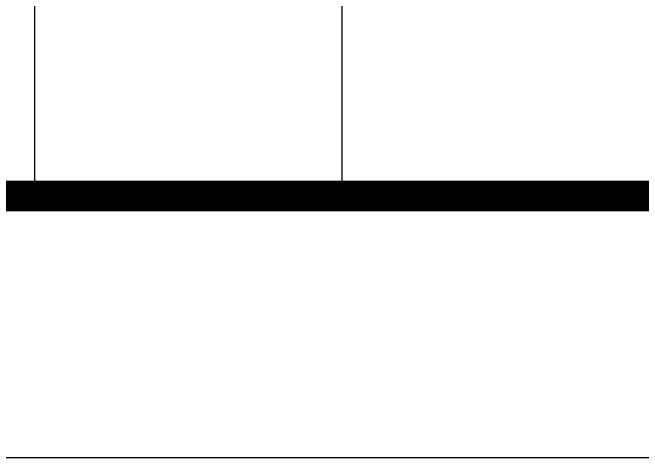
# Model space of a CAD drawing. Extents: x 39238 to 748440, y -374049 to 522939.
# Drawn here: x 352448 to 354859, y 169856 to 171558 of the extents above; entities that cross this region are included whole.
import ezdxf

# ---------------------------------------------------------------- set-up
doc = ezdxf.new("R2010")
doc.units = 0
doc.header["$LTSCALE"] = 1000
doc.header["$MEASUREMENT"] = 0
doc.layers.add('TK', color=126, linetype='Continuous')
doc.layers.add('TWT_TITLE', color=7, linetype='Continuous')

# ---------------------------------------------------------------- blocks, each defined once
blk = doc.blocks.new('jztq')
at = {"layer": 'TK'}
for p, q in [((256167.5, 257454.9), (264167.5, 257454.9)), ((256167.5, 256278.4), (264167.5, 256278.4))]:
    blk.add_line(p, q, dxfattribs=at)
at = {"layer": 'TK', "const_width": 117.6}
blk.add_lwpolyline([(256167.5, 298383.8), (264167.5, 298383.8), (264167.5, 240984.3), (256167.5, 240984.3)], close=True, dxfattribs=at)

msp = doc.modelspace()

# ---------------------------------------------------------------- linework, layer by layer
at = {"layer": 'TWT_TITLE'}
msp.add_lwpolyline([(336238, 253955.8), (336238, 169855.8), (395638, 169855.8), (395638, 253955.8)], close=True, dxfattribs=at)
at = {"layer": 'TWT_TITLE', "const_width": 100}
msp.add_lwpolyline([(337238, 251455.8), (337238, 170855.8), (394638, 170855.8), (394638, 251455.8)], close=True, dxfattribs=at)

# ---------------------------------------------------------------- block references
at = {"rotation": 270}
msp.add_blockref('jztq', (96254.2, 435023.3), dxfattribs=at)

doc.saveas('drawing.dxf')
